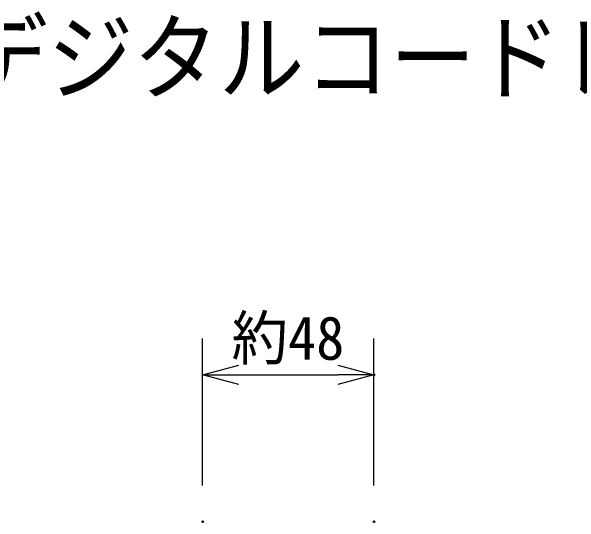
# Model space of a CAD drawing. Units: millimetres, scale not verified. Extents: x -62 to 63, y -57 to 58.
# Drawn here: x 0.28 to 31.67, y 29.51 to 57.74 of the extents above; entities that cross this region are included whole.
import ezdxf
from ezdxf.enums import TextEntityAlignment as Align

# ---------------------------------------------------------------- set-up
doc = ezdxf.new("R2010")
doc.units = ezdxf.units.MM
doc.header["$LTSCALE"] = 0.191441
doc.header["$PDMODE"] = 32
doc.header["$PDSIZE"] = 0.0957
for name, color, linetype in [('0-0_MOJI1', 2, 'Continuous'), ('0-3_GAIKEI', 1, 'Continuous'), ('0-4_SUNPO', 3, 'Continuous'), ('0-5_DEFPOINTS', 7, 'Continuous')]:
    doc.layers.add(name, color=color, linetype=linetype)
doc.styles.add('ＭＳ ゴシック', font='')
doc.styles.get('ＭＳ ゴシック').set_extended_font_data('MS Gothic')

# ---------------------------------------------------------------- blocks, each defined once
blk = doc.blocks.new('_OPEN30')
at = {"layer": '0-3_GAIKEI', "color": 7}
blk.add_line((0, 0), (-1, 0), dxfattribs=at)
blk.add_lwpolyline([(-1, 0.26795), (0, 0), (-1, -0.26795)], dxfattribs=at)

msp = doc.modelspace()

# ---------------------------------------------------------------- linework, layer by layer
at = {"layer": '0-4_SUNPO'}
for p, q in [((10.8462, 31.5536), (10.8462, 39.6703)), ((20.3114, 31.5536), (20.3114, 39.6703)), ((12.8462, 37.6703), (18.3114, 37.6703))]:
    msp.add_line(p, q, dxfattribs=at)
at = {"layer": '0-5_DEFPOINTS'}
for p in [(20.3114, 37.6703), (10.8462, 29.5536), (20.3114, 29.5536)]:
    msp.add_point(p, dxfattribs=at)

# ---------------------------------------------------------------- block references
at = {"layer": '0-4_SUNPO', "xscale": 2, "yscale": 2, "rotation": 180}
msp.add_blockref('_OPEN30', (10.8462, 37.6703), dxfattribs=at)
at = {"layer": '0-4_SUNPO', "xscale": 2, "yscale": 2}
msp.add_blockref('_OPEN30', (20.3114, 37.6703), dxfattribs=at)

# ---------------------------------------------------------------- texts
at = {"layer": '0-0_MOJI1', "style": 'ＭＳ ゴシック', "width": 0.9}
msp.add_text('２．４Ｇカラーデジタルコードレス電話機', height=3.848, dxfattribs=at).set_placement((-35.5, 52.1178), align=Align.BOTTOM_LEFT)
at = {"layer": '0-4_SUNPO', "style": 'ＭＳ ゴシック', "width": 0.95}
msp.add_text('約48', height=2.406, dxfattribs=at).set_placement((12.4456, 37.7799), align=Align.BOTTOM_LEFT)

doc.saveas('drawing.dxf')
